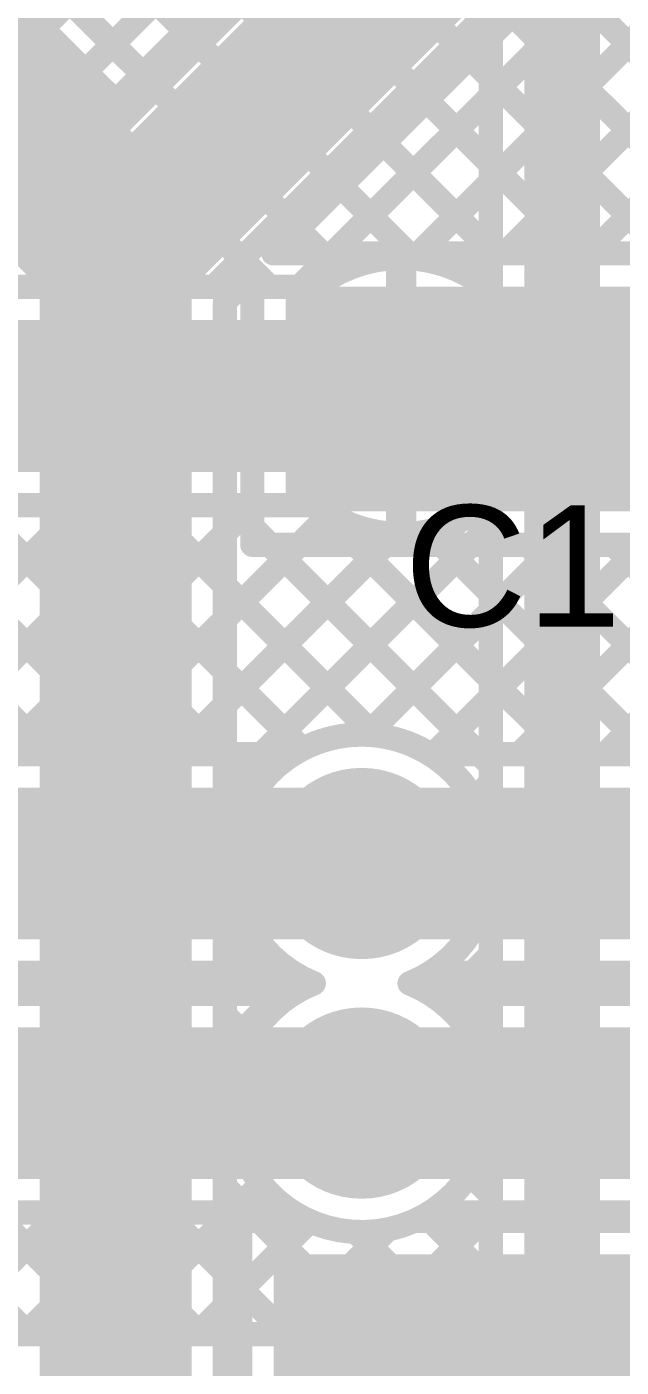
# Model space of a CAD drawing. Header units: millimetres. Extents: x 0 to 214, y 0 to 214.
# Drawn here: x 1.2918 to 1.4874, y 1.6591 to 2.1006 of the extents above; entities that cross this region are included whole.
import ezdxf

# ---------------------------------------------------------------- set-up
doc = ezdxf.new("R2010")
doc.units = ezdxf.units.MM
doc.header["$MEASUREMENT"] = 0
for name, color, linetype in [('BottomLayer', 5, 'Continuous'), ('BottomSolder', 6, 'Continuous'), ('TopLayer', 1, 'Continuous'), ('TopOverlay', 2, 'Continuous'), ('TopSolder', 216, 'Continuous'), ('ViaHoleLayer', 16, 'Continuous')]:
    doc.layers.add(name, color=color, linetype=linetype)
doc.styles.add('Arial', font='', dxfattribs={"height": 0.2})
doc.styles.get('Arial').set_extended_font_data('Arial')

msp = doc.modelspace()

# ---------------------------------------------------------------- hatches: boundary and pattern name
at = {"layer": 'BottomLayer'}
h = msp.add_hatch(color=5, dxfattribs=at)
edge = h.paths.add_edge_path()
edge.add_arc((1.415, 1.979), 0.0315, 0, 360)
h = msp.add_hatch(color=5, dxfattribs=at)
edge = h.paths.add_edge_path()
edge.add_arc((1.402, 1.825), 0.0315, 0, 360)
h = msp.add_hatch(color=5, dxfattribs=at)
edge = h.paths.add_edge_path()
edge.add_arc((1.402, 1.74608), 0.0315, 0, 360)
h = msp.add_hatch(color=5, dxfattribs=at)
edge = h.paths.add_edge_path()
edge.add_arc((1.402, 1.634), 0.0315, 0, 360)
at = {"layer": 'BottomSolder'}
h = msp.add_hatch(color=6, dxfattribs=at)
edge = h.paths.add_edge_path()
edge.add_arc((1.415, 1.979), 0.01975, 0, 360)
h = msp.add_hatch(color=6, dxfattribs=at)
edge = h.paths.add_edge_path()
edge.add_arc((1.402, 1.825), 0.01975, 0, 360)
h = msp.add_hatch(color=6, dxfattribs=at)
edge = h.paths.add_edge_path()
edge.add_arc((1.402, 1.74608), 0.01975, 0, 360)
at = {"layer": 'TopLayer'}
for points in [[(1.377, 1.941), (1.548, 1.941), (1.548, 2.015), (1.377, 2.015)], [(2.408, 1.69626), (1.373, 1.69626), (1.373, 1.404), (2.408, 1.404)]]:
    msp.add_hatch(color=1, dxfattribs=at).paths.add_polyline_path(points)
h = msp.add_hatch(color=1, dxfattribs=at)
edge = h.paths.add_edge_path()
edge.add_arc((1.415, 1.979), 0.0315, 0, 360)
h = msp.add_hatch(color=1, dxfattribs=at)
edge = h.paths.add_edge_path()
edge.add_arc((1.402, 1.825), 0.0315, 0, 360)
h = msp.add_hatch(color=1, dxfattribs=at)
edge = h.paths.add_edge_path()
edge.add_arc((1.402, 1.74608), 0.0315, 0, 360)
h = msp.add_hatch(color=1, dxfattribs=at)
edge = h.paths.add_edge_path()
edge.add_arc((1.402, 1.634), 0.0315, 0, 360)
at = {"layer": 'TopSolder'}
h = msp.add_hatch(color=216, dxfattribs=at)
edge = h.paths.add_edge_path()
edge.add_arc((1.415, 1.979), 0.01975, 0, 360)
h = msp.add_hatch(color=216, dxfattribs=at)
edge = h.paths.add_edge_path()
edge.add_arc((1.402, 1.825), 0.01975, 0, 360)
h = msp.add_hatch(color=216, dxfattribs=at)
edge = h.paths.add_edge_path()
edge.add_arc((1.402, 1.74608), 0.01975, 0, 360)
at = {"layer": 'ViaHoleLayer'}
h = msp.add_hatch(color=16, dxfattribs=at)
edge = h.paths.add_edge_path()
edge.add_arc((1.415, 1.979), 0.01575, 0, 360)
h = msp.add_hatch(color=16, dxfattribs=at)
edge = h.paths.add_edge_path()
edge.add_arc((1.402, 1.825), 0.01575, 0, 360)
h = msp.add_hatch(color=16, dxfattribs=at)
edge = h.paths.add_edge_path()
edge.add_arc((1.402, 1.74608), 0.01575, 0, 360)

# ---------------------------------------------------------------- linework, layer by layer
at = {"layer": 'BottomLayer'}
for points, const_width in [([(1.468, 3.527), (1.468, 1.443)], 0.025), ([(1.4445, 3.527), (1.4445, 2.01364)], 0.008), ([(1.27706, 2.251), (1.4445, 2.08356)], 0.008), ([(1.21927, 2.02238), (1.4445, 2.2476)], 0.008), ([(1.26224, 2.23754), (1.4445, 2.05528)], 0.008), ([(1.2481, 2.2234), (1.4445, 2.02699)], 0.008), ([(1.24735, 2.02217), (1.4445, 2.21932)], 0.008), ([(1.23395, 2.20926), (1.41888, 2.02433)], 0.008), ([(1.21981, 2.19511), (1.39504, 2.01988)], 0.008), ([(1.26847, 2.015), (1.4445, 2.19103)], 0.008), ([(1.20567, 2.18097), (1.37164, 2.015)], 0.008), ([(1.19153, 2.16683), (1.34336, 2.015)], 0.008), ([(1.29675, 2.015), (1.4445, 2.16275)], 0.008), ([(1.17739, 2.15269), (1.31507, 2.015)], 0.008), ([(1.32503, 2.015), (1.4445, 2.13447)], 0.008), ([(1.35332, 2.015), (1.4445, 2.10618)], 0.008), ([(1.3816, 2.015), (1.4445, 2.0779)], 0.008), ([(1.41919, 2.0243), (1.4445, 2.04961)], 0.008), ([(1.415, 1.979), (1.415, 2.0205)], 0.01), ([(1.44011, 2.01694), (1.4445, 2.02133)], 0.008), ([(1.26082, 2.015), (1.38718, 2.015)], 0.008), ([(1.233, 1.979), (1.415, 1.979)], 0.05), ([(1.415, 1.9375), (1.415, 1.979)], 0.01), ([(1.4445, 1.45273), (1.4445, 1.94436)], 0.008), ([(1.2276, 1.861), (1.3096, 1.943)], 0.008), ([(1.25589, 1.861), (1.33789, 1.943)], 0.008), ([(1.26082, 1.943), (1.38718, 1.943)], 0.008), ([(1.27393, 1.943), (1.35593, 1.861)], 0.008), ([(1.28417, 1.861), (1.36617, 1.943)], 0.008), ([(1.30222, 1.943), (1.38247, 1.86274)], 0.008), ([(1.31246, 1.861), (1.3915, 1.94004)], 0.008), ([(1.3305, 1.943), (1.40622, 1.86729)], 0.008), ([(1.35879, 1.943), (1.4445, 1.85729)], 0.008), ([(1.38707, 1.943), (1.4445, 1.88557)], 0.008), ([(1.2513, 1.93735), (1.32765, 1.861)], 0.008), ([(1.36902, 1.861), (1.4445, 1.93648)], 0.008), ([(1.42396, 1.9344), (1.4445, 1.91386)], 0.008), ([(1.22638, 1.93399), (1.29937, 1.861)], 0.008), ([(1.34074, 1.861), (1.41328, 1.93354)], 0.008), ([(1.40377, 1.86746), (1.4445, 1.90819)], 0.008), ([(1.4252, 1.86061), (1.4445, 1.87991)], 0.008), ([(1.131, 1.861), (1.37942, 1.861)], 0.008), ([(1.43892, 1.84604), (1.4445, 1.85162)], 0.008), ([(1.074, 1.825), (1.402, 1.825)], 0.05), ([(1.43974, 1.80547), (1.4445, 1.80072)], 0.008), ([(1.42864, 1.77919), (1.4445, 1.79505)], 0.008), ([(1.09658, 1.789), (1.37942, 1.789)], 0.008), ([(1.28651, 1.789), (1.29344, 1.78208)], 0.008), ([(1.2901, 1.78208), (1.29702, 1.789)], 0.008), ([(1.3148, 1.789), (1.32172, 1.78208)], 0.008), ([(1.31839, 1.78208), (1.32531, 1.789)], 0.008), ([(1.34308, 1.789), (1.35, 1.78208)], 0.008), ([(1.34667, 1.78208), (1.35359, 1.789)], 0.008), ([(1.37137, 1.789), (1.37829, 1.78208)], 0.008), ([(1.42659, 1.79034), (1.4445, 1.77243)], 0.008), ([(1.37496, 1.78208), (1.38096, 1.78808)], 0.008), ([(0.9205, 1.78208), (1.37942, 1.78208)], 0.008), ([(0.89792, 1.74608), (1.402, 1.74608)], 0.05), ([(1.44091, 1.76317), (1.4445, 1.76677)], 0.008), ([(1.43756, 1.72281), (1.4445, 1.71587)], 0.008), ([(0.9205, 1.71008), (1.37942, 1.71008)], 0.008), ([(1.2523, 1.71008), (1.29238, 1.67)], 0.008), ([(1.26288, 1.67), (1.30296, 1.71008)], 0.008), ([(1.28058, 1.71008), (1.32066, 1.67)], 0.008), ([(1.29116, 1.67), (1.33124, 1.71008)], 0.008), ([(1.30887, 1.71008), (1.34894, 1.67)], 0.008), ([(1.31945, 1.67), (1.35952, 1.71008)], 0.008), ([(1.33715, 1.71008), (1.37723, 1.67)], 0.008), ([(1.36544, 1.71008), (1.39912, 1.6764)], 0.008), ([(1.41003, 1.67573), (1.4445, 1.7102)], 0.008), ([(1.34773, 1.67), (1.3849, 1.70717)], 0.008), ([(1.42297, 1.70911), (1.4445, 1.68758)], 0.008), ([(1.37601, 1.67), (1.41044, 1.70443)], 0.008), ([(1.40018, 1.70362), (1.4445, 1.6593)], 0.008), ([(1.42922, 1.66664), (1.4445, 1.68192)], 0.008), ([(0.52427, 1.67), (1.37942, 1.67)], 0.008)]:
    msp.add_lwpolyline(points, dxfattribs=dict(at, const_width=const_width))
for points, const_width in [([(1.4425, 2.08356, 1), (1.4465, 2.08356, 1)], 0.004), ([(1.4425, 2.0779, 1), (1.4465, 2.0779, 1)], 0.004), ([(1.4425, 2.05528, 1), (1.4465, 2.05528, 1)], 0.004), ([(1.4425, 2.04961, 1), (1.4465, 2.04961, 1)], 0.004), ([(1.41688, 2.02433, 1), (1.42088, 2.02433, 1)], 0.004), ([(1.41719, 2.0243, 1), (1.42119, 2.0243, 1)], 0.004), ([(1.4425, 2.02699, 1), (1.4465, 2.02699, 1)], 0.004), ([(1.39304, 2.01988, 1), (1.39704, 2.01988, 1)], 0.004), ([(1.4125, 2.0205, 1), (1.4175, 2.0205, 1)], 0.005), ([(1.4425, 2.02133, 1), (1.4465, 2.02133, 1)], 0.004), ([(1.29475, 2.015, 1), (1.29875, 2.015, 1)], 0.004), ([(1.31307, 2.015, 1), (1.31707, 2.015, 1)], 0.004), ([(1.32303, 2.015, 1), (1.32703, 2.015, 1)], 0.004), ([(1.34136, 2.015, 1), (1.34536, 2.015, 1)], 0.004), ([(1.35132, 2.015, 1), (1.35532, 2.015, 1)], 0.004), ([(1.36964, 2.015, 1), (1.37364, 2.015, 1)], 0.004), ([(1.3796, 2.015, 1), (1.3836, 2.015, 1)], 0.004), ([(1.38518, 2.015, 1), (1.38918, 2.015, 1)], 0.004), ([(1.38518, 2.015, 1), (1.38918, 2.015, 1)], 0.004), ([(1.43811, 2.01694, 1), (1.44211, 2.01694, 1)], 0.004), ([(1.4425, 2.01364, 1), (1.4465, 2.01364, 1)], 0.004), ([(1.4425, 2.01364, 1), (1.4465, 2.01364, 1)], 0.004), ([(1.4025, 1.979, 1), (1.4275, 1.979, 1)], 0.025), ([(1.4125, 1.979, 1), (1.4175, 1.979, 1)], 0.005), ([(1.4125, 1.979, 1), (1.4175, 1.979, 1)], 0.005), ([(1.4425, 1.94436, 1), (1.4465, 1.94436, 1)], 0.004), ([(1.4425, 1.94436, 1), (1.4465, 1.94436, 1)], 0.004), ([(1.30022, 1.943, 1), (1.30422, 1.943, 1)], 0.004), ([(1.3076, 1.943, 1), (1.3116, 1.943, 1)], 0.004), ([(1.3285, 1.943, 1), (1.3325, 1.943, 1)], 0.004), ([(1.33589, 1.943, 1), (1.33989, 1.943, 1)], 0.004), ([(1.35679, 1.943, 1), (1.36079, 1.943, 1)], 0.004), ([(1.36417, 1.943, 1), (1.36817, 1.943, 1)], 0.004), ([(1.38507, 1.943, 1), (1.38907, 1.943, 1)], 0.004), ([(1.38518, 1.943, 1), (1.38918, 1.943, 1)], 0.004), ([(1.38518, 1.943, 1), (1.38918, 1.943, 1)], 0.004), ([(1.3895, 1.94004, 1), (1.3935, 1.94004, 1)], 0.004), ([(1.4125, 1.9375, 1), (1.4175, 1.9375, 1)], 0.005), ([(1.42196, 1.9344, 1), (1.42596, 1.9344, 1)], 0.004), ([(1.4425, 1.93648, 1), (1.4465, 1.93648, 1)], 0.004), ([(1.41128, 1.93354, 1), (1.41528, 1.93354, 1)], 0.004), ([(1.4425, 1.91386, 1), (1.4465, 1.91386, 1)], 0.004), ([(1.4425, 1.90819, 1), (1.4465, 1.90819, 1)], 0.004), ([(1.4425, 1.88557, 1), (1.4465, 1.88557, 1)], 0.004), ([(1.4425, 1.87991, 1), (1.4465, 1.87991, 1)], 0.004), ([(1.40177, 1.86746, 1), (1.40577, 1.86746, 1)], 0.004), ([(1.40422, 1.86729, 1), (1.40822, 1.86729, 1)], 0.004), ([(1.29737, 1.861, 1), (1.30137, 1.861, 1)], 0.004), ([(1.31046, 1.861, 1), (1.31446, 1.861, 1)], 0.004), ([(1.32565, 1.861, 1), (1.32965, 1.861, 1)], 0.004), ([(1.33874, 1.861, 1), (1.34274, 1.861, 1)], 0.004), ([(1.35393, 1.861, 1), (1.35793, 1.861, 1)], 0.004), ([(1.36702, 1.861, 1), (1.37102, 1.861, 1)], 0.004), ([(1.37742, 1.861, 1), (1.38142, 1.861, 1)], 0.004), ([(1.37742, 1.861, 1), (1.38142, 1.861, 1)], 0.004), ([(1.38047, 1.86274, 1), (1.38447, 1.86274, 1)], 0.004), ([(1.4232, 1.86061, 1), (1.4272, 1.86061, 1)], 0.004), ([(1.4425, 1.85729, 1), (1.4465, 1.85729, 1)], 0.004), ([(1.4425, 1.85162, 1), (1.4465, 1.85162, 1)], 0.004), ([(1.3895, 1.825, 1), (1.4145, 1.825, 1)], 0.025), ([(1.43692, 1.84604, 1), (1.44092, 1.84604, 1)], 0.004), ([(1.4425, 1.825, 1), (1.4465, 1.825, 1)], 0.004), ([(1.4425, 1.825, 1), (1.4465, 1.825, 1)], 0.004), ([(1.43774, 1.80547, 1), (1.44174, 1.80547, 1)], 0.004), ([(1.4425, 1.80072, 1), (1.4465, 1.80072, 1)], 0.004), ([(1.4425, 1.79505, 1), (1.4465, 1.79505, 1)], 0.004), ([(1.29502, 1.789, 1), (1.29902, 1.789, 1)], 0.004), ([(1.3128, 1.789, 1), (1.3168, 1.789, 1)], 0.004), ([(1.32331, 1.789, 1), (1.32731, 1.789, 1)], 0.004), ([(1.34108, 1.789, 1), (1.34508, 1.789, 1)], 0.004), ([(1.35159, 1.789, 1), (1.35559, 1.789, 1)], 0.004), ([(1.36937, 1.789, 1), (1.37337, 1.789, 1)], 0.004), ([(1.37742, 1.789, 1), (1.38142, 1.789, 1)], 0.004), ([(1.37742, 1.789, 1), (1.38142, 1.789, 1)], 0.004), ([(1.42459, 1.79034, 1), (1.42859, 1.79034, 1)], 0.004), ([(1.37896, 1.78808, 1), (1.38296, 1.78808, 1)], 0.004), ([(1.38423, 1.78554, 1), (1.38823, 1.78554, 1)], 0.004), ([(1.38423, 1.78554, 1), (1.38823, 1.78554, 1)], 0.004), ([(1.41577, 1.78554, 1), (1.41977, 1.78554, 1)], 0.004), ([(1.41577, 1.78554, 1), (1.41977, 1.78554, 1)], 0.004), ([(1.2881, 1.78208, 1), (1.2921, 1.78208, 1)], 0.004), ([(1.29144, 1.78208, 1), (1.29544, 1.78208, 1)], 0.004), ([(1.31639, 1.78208, 1), (1.32039, 1.78208, 1)], 0.004), ([(1.31972, 1.78208, 1), (1.32372, 1.78208, 1)], 0.004), ([(1.34467, 1.78208, 1), (1.34867, 1.78208, 1)], 0.004), ([(1.348, 1.78208, 1), (1.352, 1.78208, 1)], 0.004), ([(1.37296, 1.78208, 1), (1.37696, 1.78208, 1)], 0.004), ([(1.37629, 1.78208, 1), (1.38029, 1.78208, 1)], 0.004), ([(1.37742, 1.78208, 1), (1.38142, 1.78208, 1)], 0.004), ([(1.37742, 1.78208, 1), (1.38142, 1.78208, 1)], 0.004), ([(1.42664, 1.77919, 1), (1.43064, 1.77919, 1)], 0.004), ([(1.4425, 1.77243, 1), (1.4465, 1.77243, 1)], 0.004), ([(1.3895, 1.74608, 1), (1.4145, 1.74608, 1)], 0.025), ([(1.4425, 1.76677, 1), (1.4465, 1.76677, 1)], 0.004), ([(1.43891, 1.76317, 1), (1.44291, 1.76317, 1)], 0.004), ([(1.4425, 1.74608, 1), (1.4465, 1.74608, 1)], 0.004), ([(1.4425, 1.74608, 1), (1.4465, 1.74608, 1)], 0.004), ([(1.43556, 1.72281, 1), (1.43956, 1.72281, 1)], 0.004), ([(1.4425, 1.71587, 1), (1.4465, 1.71587, 1)], 0.004), ([(1.30096, 1.71008, 1), (1.30496, 1.71008, 1)], 0.004), ([(1.30687, 1.71008, 1), (1.31087, 1.71008, 1)], 0.004), ([(1.32924, 1.71008, 1), (1.33324, 1.71008, 1)], 0.004), ([(1.33515, 1.71008, 1), (1.33915, 1.71008, 1)], 0.004), ([(1.35752, 1.71008, 1), (1.36152, 1.71008, 1)], 0.004), ([(1.36344, 1.71008, 1), (1.36744, 1.71008, 1)], 0.004), ([(1.37742, 1.71008, 1), (1.38142, 1.71008, 1)], 0.004), ([(1.37742, 1.71008, 1), (1.38142, 1.71008, 1)], 0.004), ([(1.4425, 1.7102, 1), (1.4465, 1.7102, 1)], 0.004), ([(1.3829, 1.70717, 1), (1.3869, 1.70717, 1)], 0.004), ([(1.42097, 1.70911, 1), (1.42497, 1.70911, 1)], 0.004), ([(1.39818, 1.70362, 1), (1.40218, 1.70362, 1)], 0.004), ([(1.40844, 1.70443, 1), (1.41244, 1.70443, 1)], 0.004), ([(1.4425, 1.68758, 1), (1.4465, 1.68758, 1)], 0.004), ([(1.4425, 1.68192, 1), (1.4465, 1.68192, 1)], 0.004), ([(1.39712, 1.6764, 1), (1.40112, 1.6764, 1)], 0.004), ([(1.40803, 1.67573, 1), (1.41203, 1.67573, 1)], 0.004), ([(1.28916, 1.67, 1), (1.29316, 1.67, 1)], 0.004), ([(1.29038, 1.67, 1), (1.29438, 1.67, 1)], 0.004), ([(1.31745, 1.67, 1), (1.32145, 1.67, 1)], 0.004), ([(1.31866, 1.67, 1), (1.32266, 1.67, 1)], 0.004), ([(1.34573, 1.67, 1), (1.34973, 1.67, 1)], 0.004), ([(1.34694, 1.67, 1), (1.35094, 1.67, 1)], 0.004), ([(1.37401, 1.67, 1), (1.37801, 1.67, 1)], 0.004), ([(1.37523, 1.67, 1), (1.37923, 1.67, 1)], 0.004), ([(1.37742, 1.67, 1), (1.38142, 1.67, 1)], 0.004), ([(1.37742, 1.67, 1), (1.38142, 1.67, 1)], 0.004), ([(1.42722, 1.66664, 1), (1.43122, 1.66664, 1)], 0.004), ([(1.4425, 1.6593, 1), (1.4465, 1.6593, 1)], 0.004)]:
    msp.add_lwpolyline(points, format="xyb", close=True, dxfattribs=dict(at, const_width=const_width))
at = {"layer": 'BottomLayer', "const_width": 0.008}
for points in [[(1.38718, 2.015, -0.35469), (1.4445, 2.01364)], [(1.4445, 1.94436, -0.35469), (1.38718, 1.943)], [(1.37942, 1.861, -0.589624), (1.4445, 1.825)], [(1.4445, 1.825, -0.306755), (1.41777, 1.78554)], [(1.38623, 1.78554, -0.045029), (1.37942, 1.789)], [(1.37942, 1.78208, -0.045029), (1.38623, 1.78554)], [(1.41777, 1.78554, -0.306755), (1.4445, 1.74608)], [(1.4445, 1.74608, -0.589624), (1.37942, 1.71008)], [(1.37942, 1.67, -0.589624), (1.4445, 1.634)]]:
    msp.add_lwpolyline(points, format="xyb", dxfattribs=at)
at = {"layer": 'TopLayer'}
for points, const_width in [([(1.02297, 2.39196), (1.33001, 2.08492)], 0.008), ([(1.05125, 2.39196), (1.34415, 2.09906)], 0.008), ([(1.2969, 2.10001), (1.4519, 2.255)], 0.008), ([(1.31105, 2.08587), (1.48018, 2.255)], 0.008), ([(1.321, 2.07591), (1.4255, 2.18041)], 0.008), ([(1.321, 2.025), (1.451, 2.155)], 0.05), ([(1.2445, 2.15241), (1.321, 2.07591)], 0.008), ([(1.219, 2.127), (1.321, 2.025)], 0.05), ([(1.37291, 2.026), (1.46591, 2.119)], 0.008), ([(1.3926, 2.026), (1.4856, 2.119)], 0.008), ([(1.42089, 2.026), (1.51389, 2.119)], 0.008), ([(1.44917, 2.026), (1.54217, 2.119)], 0.008), ([(1.46577, 2.11886), (1.52501, 2.05962)], 0.008), ([(1.45163, 2.10472), (1.49672, 2.05962)], 0.008), ([(1.43749, 2.09058), (1.496, 2.03206)], 0.008), ([(1.42334, 2.07643), (1.47378, 2.026)], 0.008), ([(1.4092, 2.06229), (1.44549, 2.026)], 0.008), ([(1.321, 0.961), (1.321, 2.025)], 0.05), ([(1.39506, 2.04815), (1.41721, 2.026)], 0.008), ([(1.47746, 2.026), (1.496, 2.04454)], 0.008), ([(1.38092, 2.03401), (1.38892, 2.026)], 0.008), ([(1.37291, 2.026), (1.496, 2.026)], 0.008), ([(1.357, 2.01009), (1.366, 2.01909)], 0.008), ([(1.366, 1.93), (1.366, 2.01909)], 0.008), ([(1.357, 0.98358), (1.357, 2.01009)], 0.008), ([(1.357, 2.00136), (1.366, 1.99236)], 0.008), ([(1.357, 1.9904), (1.366, 1.9994)], 0.008), ([(1.357, 1.97307), (1.366, 1.96407)], 0.008), ([(1.357, 1.96211), (1.366, 1.97111)], 0.008), ([(1.357, 1.94479), (1.366, 1.93579)], 0.008), ([(1.357, 1.93383), (1.366, 1.94283)], 0.008), ([(1.366, 1.93579), (1.37179, 1.93)], 0.008), ([(1.357, 1.84898), (1.43802, 1.93)], 0.008), ([(1.357, 1.90554), (1.38146, 1.93)], 0.008), ([(1.357, 1.87726), (1.40974, 1.93)], 0.008), ([(1.366, 1.93), (1.559, 1.93)], 0.008), ([(1.37179, 1.93), (1.44079, 1.861)], 0.008), ([(1.40007, 1.93), (1.46907, 1.861)], 0.008), ([(1.40377, 1.86746), (1.46631, 1.93)], 0.008), ([(1.42559, 1.861), (1.49459, 1.93)], 0.008), ([(1.42836, 1.93), (1.496, 1.86236)], 0.008), ([(1.45664, 1.93), (1.496, 1.89064)], 0.008), ([(1.48492, 1.93), (1.49802, 1.9169)], 0.008), ([(1.357, 1.9165), (1.40622, 1.86729)], 0.008), ([(1.45388, 1.861), (1.496, 1.90312)], 0.008), ([(1.357, 1.88822), (1.38247, 1.86274)], 0.008), ([(1.48216, 1.861), (1.496, 1.87484)], 0.008), ([(1.357, 1.85993), (1.36734, 1.84959)], 0.008), ([(1.42458, 1.861), (1.496, 1.861)], 0.008), ([(1.402, 1.825), (1.572, 1.825)], 0.05), ([(1.357, 1.83165), (1.35969, 1.82896)], 0.008), ([(1.357, 1.82069), (1.35954, 1.82323)], 0.008), ([(1.357, 1.80337), (1.37873, 1.78164)], 0.008), ([(1.357, 1.79241), (1.36639, 1.8018)], 0.008), ([(1.42458, 1.789), (1.496, 1.789)], 0.008), ([(1.42793, 1.789), (1.43486, 1.78208)], 0.008), ([(1.43152, 1.78208), (1.43845, 1.789)], 0.008), ([(1.45622, 1.789), (1.46314, 1.78208)], 0.008), ([(1.45981, 1.78208), (1.46673, 1.789)], 0.008), ([(1.4845, 1.789), (1.49143, 1.78208)], 0.008), ([(1.48809, 1.78208), (1.49501, 1.789)], 0.008), ([(1.357, 1.76412), (1.38096, 1.78808)], 0.008), ([(1.42458, 1.78208), (1.496, 1.78208)], 0.008), ([(1.357, 1.77508), (1.36504, 1.76705)], 0.008), ([(1.402, 1.74608), (1.80154, 1.74608)], 0.05), ([(1.357, 1.7468), (1.35954, 1.74425)], 0.008), ([(1.357, 1.73584), (1.36011, 1.73895)], 0.008), ([(1.357, 1.70755), (1.36889, 1.71944)], 0.008), ([(1.357, 1.71851), (1.36825, 1.70726)], 0.008), ([(1.42458, 1.71008), (1.78321, 1.71008)], 0.008), ([(1.44156, 1.70726), (1.44438, 1.71008)], 0.008), ([(1.45029, 1.71008), (1.45311, 1.70726)], 0.008), ([(1.46984, 1.70726), (1.47266, 1.71008)], 0.008), ([(1.47857, 1.71008), (1.48139, 1.70726)], 0.008), ([(1.362, 1.70726), (1.38471, 1.70726)], 0.008), ([(1.362, 1.64835), (1.362, 1.70726)], 0.008), ([(1.41929, 1.70726), (1.60178, 1.70726)], 0.008), ([(1.357, 1.69023), (1.362, 1.68523)], 0.008), ([(1.357, 1.67927), (1.362, 1.68427)], 0.008), ([(1.357, 1.66194), (1.362, 1.65694)], 0.008), ([(1.357, 1.65099), (1.362, 1.65599)], 0.008)]:
    msp.add_lwpolyline(points, dxfattribs=dict(at, const_width=const_width))
for points, const_width in [([(1.2949, 2.10001, 1), (1.2989, 2.10001, 1)], 0.004), ([(1.34215, 2.09906, 1), (1.34615, 2.09906, 1)], 0.004), ([(1.43549, 2.09058, 1), (1.43949, 2.09058, 1)], 0.004), ([(1.30905, 2.08587, 1), (1.31305, 2.08587, 1)], 0.004), ([(1.32801, 2.08492, 1), (1.33201, 2.08492, 1)], 0.004), ([(1.319, 2.07591, 1), (1.323, 2.07591, 1)], 0.004), ([(1.319, 2.07591, 1), (1.323, 2.07591, 1)], 0.004), ([(1.42134, 2.07643, 1), (1.42534, 2.07643, 1)], 0.004), ([(1.4072, 2.06229, 1), (1.4112, 2.06229, 1)], 0.004), ([(1.3085, 2.025, 1), (1.3335, 2.025, 1)], 0.025), ([(1.3085, 2.025, 1), (1.3335, 2.025, 1)], 0.025), ([(1.3085, 2.025, 1), (1.3335, 2.025, 1)], 0.025), ([(1.39306, 2.04815, 1), (1.39706, 2.04815, 1)], 0.004), ([(1.37892, 2.03401, 1), (1.38292, 2.03401, 1)], 0.004), ([(1.37091, 2.026, 1), (1.37491, 2.026, 1)], 0.004), ([(1.37091, 2.026, 1), (1.37491, 2.026, 1)], 0.004), ([(1.38692, 2.026, 1), (1.39092, 2.026, 1)], 0.004), ([(1.3906, 2.026, 1), (1.3946, 2.026, 1)], 0.004), ([(1.41521, 2.026, 1), (1.41921, 2.026, 1)], 0.004), ([(1.41889, 2.026, 1), (1.42289, 2.026, 1)], 0.004), ([(1.44349, 2.026, 1), (1.44749, 2.026, 1)], 0.004), ([(1.44717, 2.026, 1), (1.45117, 2.026, 1)], 0.004), ([(1.47178, 2.026, 1), (1.47578, 2.026, 1)], 0.004), ([(1.47546, 2.026, 1), (1.47946, 2.026, 1)], 0.004), ([(1.364, 2.01909, 1), (1.368, 2.01909, 1)], 0.004), ([(1.364, 2.01909, 1), (1.368, 2.01909, 1)], 0.004), ([(1.355, 2.01009, 1), (1.359, 2.01009, 1)], 0.004), ([(1.355, 2.01009, 1), (1.359, 2.01009, 1)], 0.004), ([(1.355, 2.00136, 1), (1.359, 2.00136, 1)], 0.004), ([(1.364, 1.9994, 1), (1.368, 1.9994, 1)], 0.004), ([(1.364, 1.99236, 1), (1.368, 1.99236, 1)], 0.004), ([(1.355, 1.9904, 1), (1.359, 1.9904, 1)], 0.004), ([(1.355, 1.97307, 1), (1.359, 1.97307, 1)], 0.004), ([(1.364, 1.97111, 1), (1.368, 1.97111, 1)], 0.004), ([(1.355, 1.96211, 1), (1.359, 1.96211, 1)], 0.004), ([(1.364, 1.96407, 1), (1.368, 1.96407, 1)], 0.004), ([(1.355, 1.94479, 1), (1.359, 1.94479, 1)], 0.004), ([(1.364, 1.94283, 1), (1.368, 1.94283, 1)], 0.004), ([(1.364, 1.93579, 1), (1.368, 1.93579, 1)], 0.004), ([(1.364, 1.93579, 1), (1.368, 1.93579, 1)], 0.004), ([(1.355, 1.93383, 1), (1.359, 1.93383, 1)], 0.004), ([(1.364, 1.93, 1), (1.368, 1.93, 1)], 0.004), ([(1.364, 1.93, 1), (1.368, 1.93, 1)], 0.004), ([(1.36979, 1.93, 1), (1.37379, 1.93, 1)], 0.004), ([(1.36979, 1.93, 1), (1.37379, 1.93, 1)], 0.004), ([(1.37946, 1.93, 1), (1.38346, 1.93, 1)], 0.004), ([(1.39807, 1.93, 1), (1.40207, 1.93, 1)], 0.004), ([(1.40774, 1.93, 1), (1.41174, 1.93, 1)], 0.004), ([(1.42636, 1.93, 1), (1.43036, 1.93, 1)], 0.004), ([(1.43602, 1.93, 1), (1.44002, 1.93, 1)], 0.004), ([(1.45464, 1.93, 1), (1.45864, 1.93, 1)], 0.004), ([(1.46431, 1.93, 1), (1.46831, 1.93, 1)], 0.004), ([(1.48292, 1.93, 1), (1.48692, 1.93, 1)], 0.004), ([(1.355, 1.9165, 1), (1.359, 1.9165, 1)], 0.004), ([(1.355, 1.90554, 1), (1.359, 1.90554, 1)], 0.004), ([(1.355, 1.88822, 1), (1.359, 1.88822, 1)], 0.004), ([(1.355, 1.87726, 1), (1.359, 1.87726, 1)], 0.004), ([(1.40177, 1.86746, 1), (1.40577, 1.86746, 1)], 0.004), ([(1.40422, 1.86729, 1), (1.40822, 1.86729, 1)], 0.004), ([(1.355, 1.85993, 1), (1.359, 1.85993, 1)], 0.004), ([(1.38047, 1.86274, 1), (1.38447, 1.86274, 1)], 0.004), ([(1.42258, 1.861, 1), (1.42658, 1.861, 1)], 0.004), ([(1.42258, 1.861, 1), (1.42658, 1.861, 1)], 0.004), ([(1.42359, 1.861, 1), (1.42759, 1.861, 1)], 0.004), ([(1.43879, 1.861, 1), (1.44279, 1.861, 1)], 0.004), ([(1.45188, 1.861, 1), (1.45588, 1.861, 1)], 0.004), ([(1.46707, 1.861, 1), (1.47107, 1.861, 1)], 0.004), ([(1.48016, 1.861, 1), (1.48416, 1.861, 1)], 0.004), ([(1.355, 1.84898, 1), (1.359, 1.84898, 1)], 0.004), ([(1.36534, 1.84959, 1), (1.36934, 1.84959, 1)], 0.004), ([(1.3895, 1.825, 1), (1.4145, 1.825, 1)], 0.025), ([(1.355, 1.83165, 1), (1.359, 1.83165, 1)], 0.004), ([(1.35769, 1.82896, 1), (1.36169, 1.82896, 1)], 0.004), ([(1.355, 1.82069, 1), (1.359, 1.82069, 1)], 0.004), ([(1.35754, 1.82323, 1), (1.36154, 1.82323, 1)], 0.004), ([(1.355, 1.80337, 1), (1.359, 1.80337, 1)], 0.004), ([(1.36439, 1.8018, 1), (1.36839, 1.8018, 1)], 0.004), ([(1.355, 1.79241, 1), (1.359, 1.79241, 1)], 0.004), ([(1.42258, 1.789, 1), (1.42658, 1.789, 1)], 0.004), ([(1.42258, 1.789, 1), (1.42658, 1.789, 1)], 0.004), ([(1.42593, 1.789, 1), (1.42993, 1.789, 1)], 0.004), ([(1.43645, 1.789, 1), (1.44045, 1.789, 1)], 0.004), ([(1.45422, 1.789, 1), (1.45822, 1.789, 1)], 0.004), ([(1.46473, 1.789, 1), (1.46873, 1.789, 1)], 0.004), ([(1.4825, 1.789, 1), (1.4865, 1.789, 1)], 0.004), ([(1.37896, 1.78808, 1), (1.38296, 1.78808, 1)], 0.004), ([(1.38423, 1.78554, 1), (1.38823, 1.78554, 1)], 0.004), ([(1.38423, 1.78554, 1), (1.38823, 1.78554, 1)], 0.004), ([(1.41577, 1.78554, 1), (1.41977, 1.78554, 1)], 0.004), ([(1.41577, 1.78554, 1), (1.41977, 1.78554, 1)], 0.004), ([(1.37673, 1.78164, 1), (1.38073, 1.78164, 1)], 0.004), ([(1.42258, 1.78208, 1), (1.42658, 1.78208, 1)], 0.004), ([(1.42258, 1.78208, 1), (1.42658, 1.78208, 1)], 0.004), ([(1.42952, 1.78208, 1), (1.43352, 1.78208, 1)], 0.004), ([(1.43286, 1.78208, 1), (1.43686, 1.78208, 1)], 0.004), ([(1.45781, 1.78208, 1), (1.46181, 1.78208, 1)], 0.004), ([(1.46114, 1.78208, 1), (1.46514, 1.78208, 1)], 0.004), ([(1.48609, 1.78208, 1), (1.49009, 1.78208, 1)], 0.004), ([(1.355, 1.77508, 1), (1.359, 1.77508, 1)], 0.004), ([(1.36304, 1.76705, 1), (1.36704, 1.76705, 1)], 0.004), ([(1.3895, 1.74608, 1), (1.4145, 1.74608, 1)], 0.025), ([(1.355, 1.76412, 1), (1.359, 1.76412, 1)], 0.004), ([(1.355, 1.7468, 1), (1.359, 1.7468, 1)], 0.004), ([(1.35754, 1.74425, 1), (1.36154, 1.74425, 1)], 0.004), ([(1.355, 1.73584, 1), (1.359, 1.73584, 1)], 0.004), ([(1.35811, 1.73895, 1), (1.36211, 1.73895, 1)], 0.004), ([(1.355, 1.71851, 1), (1.359, 1.71851, 1)], 0.004), ([(1.36689, 1.71944, 1), (1.37089, 1.71944, 1)], 0.004), ([(1.42258, 1.71008, 1), (1.42658, 1.71008, 1)], 0.004), ([(1.42258, 1.71008, 1), (1.42658, 1.71008, 1)], 0.004), ([(1.44238, 1.71008, 1), (1.44638, 1.71008, 1)], 0.004), ([(1.44829, 1.71008, 1), (1.45229, 1.71008, 1)], 0.004), ([(1.47066, 1.71008, 1), (1.47466, 1.71008, 1)], 0.004), ([(1.47657, 1.71008, 1), (1.48057, 1.71008, 1)], 0.004), ([(1.355, 1.70755, 1), (1.359, 1.70755, 1)], 0.004), ([(1.36, 1.70726, 1), (1.364, 1.70726, 1)], 0.004), ([(1.36, 1.70726, 1), (1.364, 1.70726, 1)], 0.004), ([(1.36625, 1.70726, 1), (1.37025, 1.70726, 1)], 0.004), ([(1.38271, 1.70726, 1), (1.38671, 1.70726, 1)], 0.004), ([(1.38271, 1.70726, 1), (1.38671, 1.70726, 1)], 0.004), ([(1.41729, 1.70726, 1), (1.42129, 1.70726, 1)], 0.004), ([(1.41729, 1.70726, 1), (1.42129, 1.70726, 1)], 0.004), ([(1.43956, 1.70726, 1), (1.44356, 1.70726, 1)], 0.004), ([(1.45111, 1.70726, 1), (1.45511, 1.70726, 1)], 0.004), ([(1.46784, 1.70726, 1), (1.47184, 1.70726, 1)], 0.004), ([(1.47939, 1.70726, 1), (1.48339, 1.70726, 1)], 0.004), ([(1.355, 1.69023, 1), (1.359, 1.69023, 1)], 0.004), ([(1.36, 1.68523, 1), (1.364, 1.68523, 1)], 0.004), ([(1.36, 1.68427, 1), (1.364, 1.68427, 1)], 0.004), ([(1.355, 1.67927, 1), (1.359, 1.67927, 1)], 0.004), ([(1.355, 1.66194, 1), (1.359, 1.66194, 1)], 0.004), ([(1.36, 1.65694, 1), (1.364, 1.65694, 1)], 0.004), ([(1.36, 1.65599, 1), (1.364, 1.65599, 1)], 0.004)]:
    msp.add_lwpolyline(points, format="xyb", close=True, dxfattribs=dict(at, const_width=const_width))
at = {"layer": 'TopLayer', "const_width": 0.008}
for points in [[(1.38623, 1.78554, -1.094306), (1.42458, 1.861)], [(1.42458, 1.789, -0.045029), (1.41777, 1.78554)], [(1.38471, 1.70726, -0.663162), (1.38623, 1.78554)], [(1.41777, 1.78554, -0.045029), (1.42458, 1.78208)], [(1.42458, 1.71008, -0.035301), (1.41929, 1.70726)]]:
    msp.add_lwpolyline(points, format="xyb", dxfattribs=at)

# ---------------------------------------------------------------- texts
at = {"layer": 'TopOverlay', "style": 'Arial'}
msp.add_text('C17', height=0.04, dxfattribs=at).set_placement((1.41602, 1.90301))

doc.saveas('drawing.dxf')
